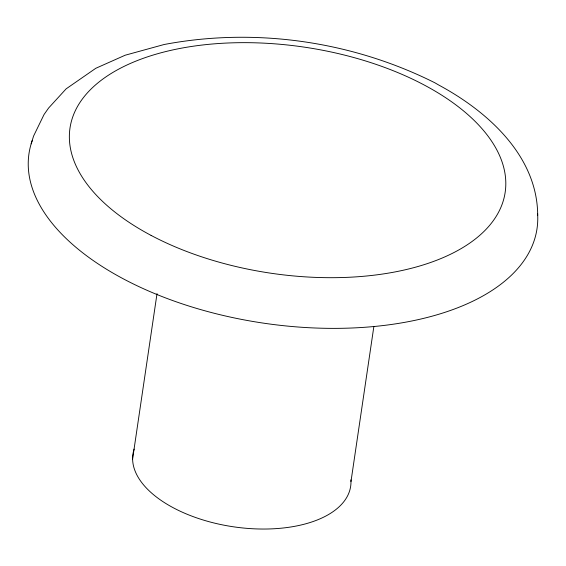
<?xml version="1.0" encoding="UTF-8"?>
<svg xmlns="http://www.w3.org/2000/svg" width="566" height="566" viewBox="0 0 566 566"><rect width="100%" height="100%" fill="white"/><g stroke="black" fill="none" stroke-linecap="round" stroke-linejoin="round"><path stroke-width="0.85" d="M132.607 458.955L157.023 293.62M350.977 481.532L373.836 326.688M31.172 143.835L33.585 136.038L44.063 114.502L48.619 108.014L66.137 88.848L95.788 68.295L125.185 55.213L164.133 44.509C255.259 27.232 352.01 41.219 434.858 82.785L438.862 85.105C487.468 111.304 537.502 155.763 537.7 215.448M537.608 213.771A256.773 133.399 8.4 0 1 264.938 323.356A256.773 133.399 8.4 0 1 32.205 140.644M350.906 479.848A110.045 57.173 8.4 0 1 234.642 526.974A110.045 57.173 8.4 0 1 134.135 449.107M151.108 235.414A219.948 114.268 8.4 0 0 503.294 200.732A219.948 114.268 8.4 0 0 208.338 44.374A219.948 114.268 8.4 0 0 151.108 235.414"/></g></svg>
